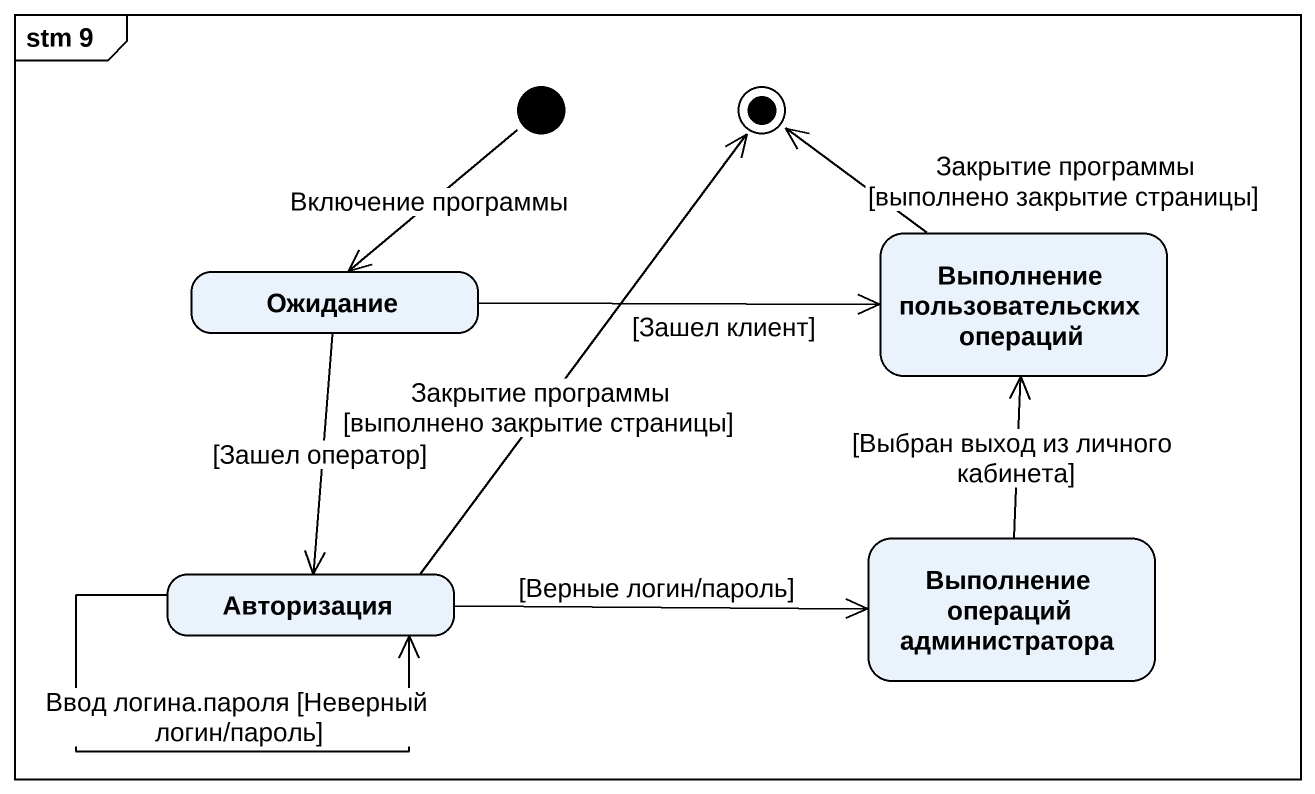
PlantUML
@startuml
mainframe stm 9
hide empty description
state Ожидание
state "Выполнение пользовательских операций" as Выполнение_пользовательских
state "Выполнение операций администратора" as Выполнение_операций
state Авторизация
[*] --> Ожидание : Включение программы
Ожидание -right-> Выполнение_пользовательских : [Зашел клиент]
Ожидание --> Авторизация : [Зашел оператор]
Выполнение_операций -up-> Выполнение_пользовательских : [Выбран выход из личного кабинета]
Авторизация -right-> Выполнение_операций : [Верные логин/пароль]
Авторизация --> Авторизация : Ввод логина.пароля [Неверный логин/пароль]
Выполнение_пользовательских -up-> [*] : Закрытие программы [выполнено закрытие страницы]
Авторизация -up-> [*] : Закрытие программы [выполнено закрытие страницы]
@enduml
